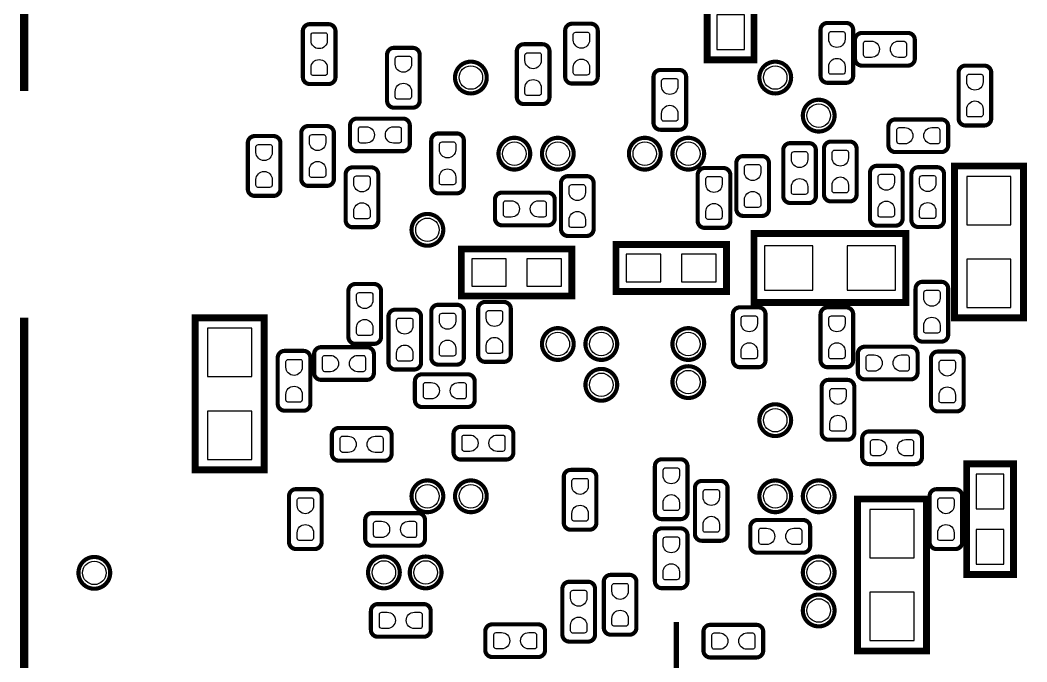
# Model space of a CAD drawing. Extents: x 6 to 176, y -11 to 159.
# Drawn here: x 122.18 to 140.7, y 78.05 to 89.85 of the extents above; entities that cross this region are included whole.
import ezdxf

# ---------------------------------------------------------------- set-up
doc = ezdxf.new("R2010")
doc.units = 0
for name, color, linetype in [('BG_SILKSCREEN_BOTTOM', 122, 'CONTINUOUS'), ('PG_NEW_SLIK-BOT', 231, 'CONTINUOUS'), ('PG_SILKSCREEN_BOTTOM', 122, 'CONTINUOUS'), ('PIN_BOTTOM', 12, 'CONTINUOUS')]:
    doc.layers.add(name, color=color, linetype=linetype)

msp = doc.modelspace()

# ---------------------------------------------------------------- linework, layer by layer
at = {"layer": 'BG_SILKSCREEN_BOTTOM', "const_width": 0.1524}
for points in [[(122.257058, 91.717114), (122.257058, 88.551766)], [(122.257058, 84.381848), (122.257312, 70.482206)]]:
    msp.add_lwpolyline(points, dxfattribs=at)
at = {"layer": 'PG_NEW_SLIK-BOT'}
for points, const_width in [([(135.683498, 89.125552), (135.683498, 91.157552), (134.819898, 91.157552), (134.819898, 89.125552), (135.683498, 89.125552)], 0.127), ([(137.380472, 89.802716), (137.03427, 89.802716)], 0.0762), ([(127.38227, 89.653364), (127.38227, 88.80729)], 0.0762), ([(127.855472, 89.780364), (127.50927, 89.780364)], 0.0762), ([(127.982472, 88.80729), (127.982472, 89.653364)], 0.0762), ([(132.208524, 89.661492), (132.208524, 88.815418)], 0.0762), ([(132.681726, 89.788492), (132.335524, 89.788492)], 0.0762), ([(132.808726, 88.815418), (132.808726, 89.661492)], 0.0762), ([(136.90727, 89.675716), (136.90727, 88.829642)], 0.0762), ([(137.507472, 88.829642), (137.507472, 89.675716)], 0.0762), ([(138.514836, 89.61882), (137.668762, 89.61882)], 0.0762), ([(137.541762, 89.49182), (137.541762, 89.145618)], 0.0762), ([(138.641836, 89.145618), (138.641836, 89.49182)], 0.0762), ([(129.405126, 89.345262), (129.058924, 89.345262)], 0.0762), ([(131.319524, 89.28481), (131.319524, 88.438736)], 0.0762), ([(131.792726, 89.41181), (131.446524, 89.41181)], 0.0762), ([(131.919726, 88.438736), (131.919726, 89.28481)], 0.0762), ([(128.931924, 89.218262), (128.931924, 88.372188)], 0.0762), ([(129.532126, 88.372188), (129.532126, 89.218262)], 0.0762), ([(134.307326, 88.938862), (133.961124, 88.938862)], 0.0762), ([(137.668762, 89.018618), (138.514836, 89.018618)], 0.0762), ([(139.447524, 88.89111), (139.447524, 88.045036)], 0.0762), ([(139.920726, 89.01811), (139.574524, 89.01811)], 0.0762), ([(140.047726, 88.045036), (140.047726, 88.89111)], 0.0762), ([(132.335524, 88.688418), (132.681726, 88.688418)], 0.0762), ([(133.834124, 88.811862), (133.834124, 87.965788)], 0.0762), ([(134.434326, 87.965788), (134.434326, 88.811862)], 0.0762), ([(137.03427, 88.702642), (137.380472, 88.702642)], 0.0762), ([(127.50927, 88.68029), (127.855472, 88.68029)], 0.0762), ([(129.058924, 88.245188), (129.405126, 88.245188)], 0.0762), ([(131.446524, 88.311736), (131.792726, 88.311736)], 0.0762), ([(129.223262, 88.044528), (128.377188, 88.044528)], 0.0762), ([(139.129262, 88.02878), (138.283188, 88.02878)], 0.0762), ([(127.353568, 87.77986), (127.353568, 86.933786)], 0.0762), ([(127.82677, 87.90686), (127.480568, 87.90686)], 0.0762), ([(127.95377, 86.933786), (127.95377, 87.77986)], 0.0762), ([(128.250188, 87.917528), (128.250188, 87.571326)], 0.0762), ([(129.350262, 87.571326), (129.350262, 87.917528)], 0.0762), ([(130.217672, 87.770716), (129.87147, 87.770716)], 0.0762), ([(133.961124, 87.838788), (134.307326, 87.838788)], 0.0762), ([(138.156188, 87.90178), (138.156188, 87.555578)], 0.0762), ([(139.256262, 87.555578), (139.256262, 87.90178)], 0.0762), ([(139.574524, 87.918036), (139.920726, 87.918036)], 0.0762), ([(126.369572, 87.595964), (126.369572, 86.74989)], 0.0762), ([(126.842774, 87.722964), (126.496572, 87.722964)], 0.0762), ([(126.969774, 86.74989), (126.969774, 87.595964)], 0.0762), ([(129.74447, 87.643716), (129.74447, 86.797642)], 0.0762), ([(130.344672, 86.797642), (130.344672, 87.643716)], 0.0762), ([(136.694672, 87.592916), (136.34847, 87.592916)], 0.0762), ([(137.443972, 87.621364), (137.09777, 87.621364)], 0.0762), ([(128.377188, 87.444326), (129.223262, 87.444326)], 0.0762), ([(136.22147, 87.465916), (136.22147, 86.619842)], 0.0762), ([(136.821672, 86.619842), (136.821672, 87.465916)], 0.0762), ([(136.97077, 87.494364), (136.97077, 86.64829)], 0.0762), ([(137.570972, 86.64829), (137.570972, 87.494364)], 0.0762), ([(138.283188, 87.428578), (139.129262, 87.428578)], 0.0762), ([(135.35787, 87.227664), (135.35787, 86.38159)], 0.0762), ([(135.831072, 87.354664), (135.48487, 87.354664)], 0.0762), ([(135.958072, 86.38159), (135.958072, 87.227664)], 0.0762), ([(128.169924, 87.019892), (128.169924, 86.173818)], 0.0762), ([(128.643126, 87.146892), (128.296924, 87.146892)], 0.0762), ([(128.770126, 86.173818), (128.770126, 87.019892)], 0.0762), ([(135.120126, 87.135462), (134.773924, 87.135462)], 0.0762), ([(137.817352, 87.049356), (137.817352, 86.203282)], 0.0762), ([(138.290554, 87.176356), (137.944352, 87.176356)], 0.0762), ([(138.417554, 86.203282), (138.417554, 87.049356)], 0.0762), ([(138.579352, 87.023956), (138.579352, 86.177882)], 0.0762), ([(139.052554, 87.150956), (138.706352, 87.150956)], 0.0762), ([(139.179554, 86.177882), (139.179554, 87.023956)], 0.0762), ([(140.6398, 84.3788), (140.6398, 87.1728), (139.3698, 87.1728), (139.3698, 84.3788), (140.6398, 84.3788)], 0.127), ([(132.13207, 86.859364), (132.13207, 86.01329)], 0.0762), ([(132.605272, 86.986364), (132.25907, 86.986364)], 0.0762), ([(132.732272, 86.01329), (132.732272, 86.859364)], 0.0762), ([(134.646924, 87.008462), (134.646924, 86.162388)], 0.0762), ([(135.247126, 86.162388), (135.247126, 87.008462)], 0.0762), ([(127.480568, 86.806786), (127.82677, 86.806786)], 0.0762), ([(129.87147, 86.670642), (130.217672, 86.670642)], 0.0762), ([(131.890262, 86.68258), (131.044188, 86.68258)], 0.0762), ([(126.496572, 86.62289), (126.842774, 86.62289)], 0.0762), ([(130.917188, 86.55558), (130.917188, 86.209378)], 0.0762), ([(132.017262, 86.209378), (132.017262, 86.55558)], 0.0762), ([(136.34847, 86.492842), (136.694672, 86.492842)], 0.0762), ([(137.09777, 86.52129), (137.443972, 86.52129)], 0.0762), ([(135.48487, 86.25459), (135.831072, 86.25459)], 0.0762), ([(128.296924, 86.046818), (128.643126, 86.046818)], 0.0762), ([(131.044188, 86.082378), (131.890262, 86.082378)], 0.0762), ([(134.773924, 86.035388), (135.120126, 86.035388)], 0.0762), ([(138.477498, 85.93328), (135.683498, 85.93328), (135.683498, 84.66328), (138.477498, 84.66328), (138.477498, 85.93328)], 0.127), ([(137.944352, 86.076282), (138.290554, 86.076282)], 0.0762), ([(138.706352, 86.050882), (139.052554, 86.050882)], 0.0762), ([(132.25907, 85.88629), (132.605272, 85.88629)], 0.0762), ([(135.175498, 85.73008), (133.143498, 85.73008), (133.143498, 84.86648), (135.175498, 84.86648), (135.175498, 85.73008)], 0.127), ([(130.298698, 84.782152), (132.330698, 84.782152), (132.330698, 85.645752), (130.298698, 85.645752), (130.298698, 84.782152)], 0.127), ([(128.693926, 85.001862), (128.347724, 85.001862)], 0.0762), ([(139.128754, 85.042756), (138.782552, 85.042756)], 0.0762), ([(128.220724, 84.874862), (128.220724, 84.028788)], 0.0762), ([(128.820926, 84.028788), (128.820926, 84.874862)], 0.0762), ([(138.655552, 84.915756), (138.655552, 84.069682)], 0.0762), ([(139.255754, 84.069682), (139.255754, 84.915756)], 0.0762), ([(130.217926, 84.620862), (129.871724, 84.620862)], 0.0762), ([(131.081526, 84.671662), (130.735324, 84.671662)], 0.0762), ([(129.430526, 84.530692), (129.084324, 84.530692)], 0.0762), ([(129.744724, 84.493862), (129.744724, 83.647788)], 0.0762), ([(130.344926, 83.647788), (130.344926, 84.493862)], 0.0762), ([(130.608324, 84.544662), (130.608324, 83.698588)], 0.0762), ([(131.208526, 83.698588), (131.208526, 84.544662)], 0.0762), ([(135.294624, 84.44611), (135.294624, 83.600036)], 0.0762), ([(135.767826, 84.57311), (135.421624, 84.57311)], 0.0762), ([(135.894826, 83.600036), (135.894826, 84.44611)], 0.0762), ([(136.907524, 84.44611), (136.907524, 83.600036)], 0.0762), ([(137.380726, 84.57311), (137.034524, 84.57311)], 0.0762), ([(137.507726, 83.600036), (137.507726, 84.44611)], 0.0762), ([(125.3998, 84.3788), (125.3998, 81.5848), (126.6698, 81.5848), (126.6698, 84.3788), (125.3998, 84.3788)], 0.127), ([(128.957324, 84.403692), (128.957324, 83.557618)], 0.0762), ([(129.557526, 83.557618), (129.557526, 84.403692)], 0.0762), ([(128.347724, 83.901788), (128.693926, 83.901788)], 0.0762), ([(138.782552, 83.942682), (139.128754, 83.942682)], 0.0762), ([(127.3937, 83.77301), (127.047498, 83.77301)], 0.0762), ([(127.589788, 83.713828), (127.589788, 83.367626)], 0.0762), ([(128.562862, 83.840828), (127.716788, 83.840828)], 0.0762), ([(128.689862, 83.367626), (128.689862, 83.713828)], 0.0762), ([(137.592562, 83.721956), (137.592562, 83.375754)], 0.0762), ([(138.565636, 83.848956), (137.719562, 83.848956)], 0.0762), ([(138.692636, 83.375754), (138.692636, 83.721956)], 0.0762), ([(139.412472, 83.760564), (139.06627, 83.760564)], 0.0762), ([(126.920498, 83.64601), (126.920498, 82.799936)], 0.0762), ([(127.5207, 82.799936), (127.5207, 83.64601)], 0.0762), ([(129.871724, 83.520788), (130.217926, 83.520788)], 0.0762), ([(130.735324, 83.571588), (131.081526, 83.571588)], 0.0762), ([(138.93927, 83.633564), (138.93927, 82.78749)], 0.0762), ([(139.539472, 82.78749), (139.539472, 83.633564)], 0.0762), ([(129.084324, 83.430618), (129.430526, 83.430618)], 0.0762), ([(130.417062, 83.34121), (129.570988, 83.34121)], 0.0762), ([(135.421624, 83.473036), (135.767826, 83.473036)], 0.0762), ([(137.034524, 83.473036), (137.380726, 83.473036)], 0.0762), ([(127.716788, 83.240626), (128.562862, 83.240626)], 0.0762), ([(129.443988, 83.21421), (129.443988, 82.868008)], 0.0762), ([(130.544062, 82.868008), (130.544062, 83.21421)], 0.0762), ([(137.4013, 83.23961), (137.055098, 83.23961)], 0.0762), ([(137.719562, 83.248754), (138.565636, 83.248754)], 0.0762), ([(136.928098, 83.11261), (136.928098, 82.266536)], 0.0762), ([(137.5283, 82.266536), (137.5283, 83.11261)], 0.0762), ([(127.047498, 82.672936), (127.3937, 82.672936)], 0.0762), ([(129.570988, 82.741008), (130.417062, 82.741008)], 0.0762), ([(139.06627, 82.66049), (139.412472, 82.66049)], 0.0762), ([(127.915416, 82.227674), (127.915416, 81.881472)], 0.0762), ([(128.88849, 82.354674), (128.042416, 82.354674)], 0.0762), ([(129.01549, 81.881472), (129.01549, 82.227674)], 0.0762), ([(130.154934, 82.248756), (130.154934, 81.902554)], 0.0762), ([(131.128008, 82.375756), (130.281934, 82.375756)], 0.0762), ([(131.255008, 81.902554), (131.255008, 82.248756)], 0.0762), ([(138.646408, 82.291174), (137.800334, 82.291174)], 0.0762), ([(137.055098, 82.139536), (137.4013, 82.139536)], 0.0762), ([(137.673334, 82.164174), (137.673334, 81.817972)], 0.0762), ([(138.773408, 81.817972), (138.773408, 82.164174)], 0.0762), ([(128.042416, 81.754472), (128.88849, 81.754472)], 0.0762), ([(130.281934, 81.775554), (131.128008, 81.775554)], 0.0762), ([(133.859524, 81.65211), (133.859524, 80.806036)], 0.0762), ([(134.332726, 81.77911), (133.986524, 81.77911)], 0.0762), ([(134.459726, 80.806036), (134.459726, 81.65211)], 0.0762), ([(137.800334, 81.690972), (138.646408, 81.690972)], 0.0762), ([(140.458698, 79.662782), (140.458698, 81.694782), (139.595098, 81.694782), (139.595098, 79.662782), (140.458698, 79.662782)], 0.127), ([(132.656326, 81.584292), (132.310124, 81.584292)], 0.0762), ([(132.183124, 81.457292), (132.183124, 80.611218)], 0.0762), ([(132.783326, 80.611218), (132.783326, 81.457292)], 0.0762), ([(135.069326, 81.381092), (134.723124, 81.381092)], 0.0762), ([(127.12827, 81.102454), (127.12827, 80.25638)], 0.0762), ([(127.601472, 81.229454), (127.25527, 81.229454)], 0.0762), ([(127.728472, 80.25638), (127.728472, 81.102454)], 0.0762), ([(134.596124, 81.254092), (134.596124, 80.408018)], 0.0762), ([(135.196326, 80.408018), (135.196326, 81.254092)], 0.0762), ([(138.91387, 81.101946), (138.91387, 80.255872)], 0.0762), ([(139.387072, 81.228946), (139.04087, 81.228946)], 0.0762), ([(139.514072, 80.255872), (139.514072, 81.101946)], 0.0762), ([(138.858498, 78.254352), (138.858498, 81.048352), (137.588498, 81.048352), (137.588498, 78.254352), (138.858498, 78.254352)], 0.127), ([(129.502408, 80.789526), (128.656334, 80.789526)], 0.0762), ([(128.529334, 80.662526), (128.529334, 80.316324)], 0.0762), ([(129.629408, 80.316324), (129.629408, 80.662526)], 0.0762), ([(133.986524, 80.679036), (134.332726, 80.679036)], 0.0762), ([(135.615934, 80.535526), (135.615934, 80.189324)], 0.0762), ([(136.589008, 80.662526), (135.742934, 80.662526)], 0.0762), ([(136.716008, 80.189324), (136.716008, 80.535526)], 0.0762), ([(132.310124, 80.484218), (132.656326, 80.484218)], 0.0762), ([(133.859524, 80.38211), (133.859524, 79.536036)], 0.0762), ([(134.332726, 80.50911), (133.986524, 80.50911)], 0.0762), ([(134.459726, 79.536036), (134.459726, 80.38211)], 0.0762), ([(128.656334, 80.189324), (129.502408, 80.189324)], 0.0762), ([(134.723124, 80.281018), (135.069326, 80.281018)], 0.0762), ([(127.25527, 80.12938), (127.601472, 80.12938)], 0.0762), ([(135.742934, 80.062324), (136.589008, 80.062324)], 0.0762), ([(139.04087, 80.128872), (139.387072, 80.128872)], 0.0762), ([(133.392672, 79.654146), (133.04647, 79.654146)], 0.0762), ([(132.630672, 79.527146), (132.28447, 79.527146)], 0.0762), ([(132.91947, 79.527146), (132.91947, 78.681072)], 0.0762), ([(133.519672, 78.681072), (133.519672, 79.527146)], 0.0762), ([(132.15747, 79.400146), (132.15747, 78.554072)], 0.0762), ([(132.757672, 78.554072), (132.757672, 79.400146)], 0.0762), ([(133.986524, 79.409036), (134.332726, 79.409036)], 0.0762), ([(129.607564, 79.116428), (128.76149, 79.116428)], 0.0762), ([(128.63449, 78.989428), (128.63449, 78.643226)], 0.0762), ([(129.734564, 78.643226), (129.734564, 78.989428)], 0.0762), ([(131.712208, 78.743556), (130.866134, 78.743556)], 0.0762), ([(135.725662, 78.735428), (134.879588, 78.735428)], 0.0762), ([(128.76149, 78.516226), (129.607564, 78.516226)], 0.0762), ([(130.739134, 78.616556), (130.739134, 78.270354)], 0.0762), ([(131.839208, 78.270354), (131.839208, 78.616556)], 0.0762), ([(133.04647, 78.554072), (133.392672, 78.554072)], 0.0762), ([(134.752588, 78.608428), (134.752588, 78.262226)], 0.0762), ([(135.852662, 78.262226), (135.852662, 78.608428)], 0.0762), ([(132.28447, 78.427072), (132.630672, 78.427072)], 0.0762), ([(130.866134, 78.143354), (131.712208, 78.143354)], 0.0762), ([(134.879588, 78.135226), (135.725662, 78.135226)], 0.0762)]:
    msp.add_lwpolyline(points, dxfattribs=dict(at, const_width=const_width))
at = {"layer": 'PG_NEW_SLIK-BOT', "const_width": 0.0762}
for points in [[(137.03427, 89.802716, 0.414214), (136.90727, 89.675716)], [(137.507472, 89.675716, 0.414214), (137.380472, 89.802716)], [(127.50927, 89.780364, 0.414214), (127.38227, 89.653364)], [(127.982472, 89.653364, 0.414214), (127.855472, 89.780364)], [(132.335524, 89.788492, 0.414214), (132.208524, 89.661492)], [(132.808726, 89.661492, 0.414214), (132.681726, 89.788492)], [(137.668762, 89.61882, 0.414214), (137.541762, 89.49182)], [(138.641836, 89.49182, 0.414214), (138.514836, 89.61882)], [(129.058924, 89.345262, 0.414214), (128.931924, 89.218262)], [(129.532126, 89.218262, 0.414214), (129.405126, 89.345262)], [(131.446524, 89.41181, 0.414214), (131.319524, 89.28481)], [(131.919726, 89.28481, 0.414214), (131.792726, 89.41181)], [(130.766058, 88.798908, 1), (130.181858, 88.798908, 1), (130.766058, 88.798908)], [(136.365996, 88.798908, 1), (135.781796, 88.798908, 1), (136.365996, 88.798908)], [(137.541762, 89.145618, 0.414214), (137.668762, 89.018618)], [(138.514836, 89.018618, 0.414214), (138.641836, 89.145618)], [(133.961124, 88.938862, 0.414214), (133.834124, 88.811862)], [(134.434326, 88.811862, 0.414214), (134.307326, 88.938862)], [(139.574524, 89.01811, 0.414214), (139.447524, 88.89111)], [(140.047726, 88.89111, 0.414214), (139.920726, 89.01811)], [(127.38227, 88.80729, 0.414214), (127.50927, 88.68029)], [(127.855472, 88.68029, 0.414214), (127.982472, 88.80729)], [(132.208524, 88.815418, 0.414214), (132.335524, 88.688418)], [(132.681726, 88.688418, 0.414214), (132.808726, 88.815418)], [(136.90727, 88.829642, 0.414214), (137.03427, 88.702642)], [(137.380472, 88.702642, 0.414214), (137.507472, 88.829642)], [(128.931924, 88.372188, 0.414214), (129.058924, 88.245188)], [(129.405126, 88.245188, 0.414214), (129.532126, 88.372188)], [(131.319524, 88.438736, 0.414214), (131.446524, 88.311736)], [(131.792726, 88.311736, 0.414214), (131.919726, 88.438736)], [(137.165842, 88.098884, 1), (136.581642, 88.098884, 1), (137.165842, 88.098884)], [(128.377188, 88.044528, 0.414214), (128.250188, 87.917528)], [(129.350262, 87.917528, 0.414214), (129.223262, 88.044528)], [(133.834124, 87.965788, 0.414214), (133.961124, 87.838788)], [(134.307326, 87.838788, 0.414214), (134.434326, 87.965788)], [(138.283188, 88.02878, 0.414214), (138.156188, 87.90178)], [(139.256262, 87.90178, 0.414214), (139.129262, 88.02878)], [(139.447524, 88.045036, 0.414214), (139.574524, 87.918036)], [(139.920726, 87.918036, 0.414214), (140.047726, 88.045036)], [(127.480568, 87.90686, 0.414214), (127.353568, 87.77986)], [(127.95377, 87.77986, 0.414214), (127.82677, 87.90686)], [(129.87147, 87.770716, 0.414214), (129.74447, 87.643716)], [(130.344672, 87.643716, 0.414214), (130.217672, 87.770716)], [(126.496572, 87.722964, 0.414214), (126.369572, 87.595964)], [(126.969774, 87.595964, 0.414214), (126.842774, 87.722964)], [(131.566158, 87.399114, 1), (130.981958, 87.399114, 1), (131.566158, 87.399114)], [(132.366004, 87.399114, 1), (131.781804, 87.399114, 1), (132.366004, 87.399114)], [(133.96595, 87.39886, 1), (133.38175, 87.39886, 1), (133.96595, 87.39886)], [(134.76605, 87.39886, 1), (134.18185, 87.39886, 1), (134.76605, 87.39886)], [(136.34847, 87.592916, 0.414214), (136.22147, 87.465916)], [(136.821672, 87.465916, 0.414214), (136.694672, 87.592916)], [(137.09777, 87.621364, 0.414214), (136.97077, 87.494364)], [(137.570972, 87.494364, 0.414214), (137.443972, 87.621364)], [(128.250188, 87.571326, 0.414214), (128.377188, 87.444326)], [(129.223262, 87.444326, 0.414214), (129.350262, 87.571326)], [(138.156188, 87.555578, 0.414214), (138.283188, 87.428578)], [(139.129262, 87.428578, 0.414214), (139.256262, 87.555578)], [(135.48487, 87.354664, 0.414214), (135.35787, 87.227664)], [(135.958072, 87.227664, 0.414214), (135.831072, 87.354664)], [(128.296924, 87.146892, 0.414214), (128.169924, 87.019892)], [(128.770126, 87.019892, 0.414214), (128.643126, 87.146892)], [(134.773924, 87.135462, 0.414214), (134.646924, 87.008462)], [(135.247126, 87.008462, 0.414214), (135.120126, 87.135462)], [(137.944352, 87.176356, 0.414214), (137.817352, 87.049356)], [(138.417554, 87.049356, 0.414214), (138.290554, 87.176356)], [(138.706352, 87.150956, 0.414214), (138.579352, 87.023956)], [(139.179554, 87.023956, 0.414214), (139.052554, 87.150956)], [(127.353568, 86.933786, 0.414214), (127.480568, 86.806786)], [(127.82677, 86.806786, 0.414214), (127.95377, 86.933786)], [(132.25907, 86.986364, 0.414214), (132.13207, 86.859364)], [(132.732272, 86.859364, 0.414214), (132.605272, 86.986364)], [(126.369572, 86.74989, 0.414214), (126.496572, 86.62289)], [(126.842774, 86.62289, 0.414214), (126.969774, 86.74989)], [(129.74447, 86.797642, 0.414214), (129.87147, 86.670642)], [(130.217672, 86.670642, 0.414214), (130.344672, 86.797642)], [(131.044188, 86.68258, 0.414214), (130.917188, 86.55558)], [(132.017262, 86.55558, 0.414214), (131.890262, 86.68258)], [(136.97077, 86.64829, 0.414214), (137.09777, 86.52129)], [(137.443972, 86.52129, 0.414214), (137.570972, 86.64829)], [(136.22147, 86.619842, 0.414214), (136.34847, 86.492842)], [(136.694672, 86.492842, 0.414214), (136.821672, 86.619842)], [(129.966212, 85.998812, 1), (129.382012, 85.998812, 1), (129.966212, 85.998812)], [(135.35787, 86.38159, 0.414214), (135.48487, 86.25459)], [(135.831072, 86.25459, 0.414214), (135.958072, 86.38159)], [(128.169924, 86.173818, 0.414214), (128.296924, 86.046818)], [(128.643126, 86.046818, 0.414214), (128.770126, 86.173818)], [(130.917188, 86.209378, 0.414214), (131.044188, 86.082378)], [(131.890262, 86.082378, 0.414214), (132.017262, 86.209378)], [(134.646924, 86.162388, 0.414214), (134.773924, 86.035388)], [(135.120126, 86.035388, 0.414214), (135.247126, 86.162388)], [(137.817352, 86.203282, 0.414214), (137.944352, 86.076282)], [(138.290554, 86.076282, 0.414214), (138.417554, 86.203282)], [(138.579352, 86.177882, 0.414214), (138.706352, 86.050882)], [(139.052554, 86.050882, 0.414214), (139.179554, 86.177882)], [(132.13207, 86.01329, 0.414214), (132.25907, 85.88629)], [(132.605272, 85.88629, 0.414214), (132.732272, 86.01329)], [(128.347724, 85.001862, 0.414214), (128.220724, 84.874862)], [(128.820926, 84.874862, 0.414214), (128.693926, 85.001862)], [(138.782552, 85.042756, 0.414214), (138.655552, 84.915756)], [(139.255754, 84.915756, 0.414214), (139.128754, 85.042756)], [(129.871724, 84.620862, 0.414214), (129.744724, 84.493862)], [(130.344926, 84.493862, 0.414214), (130.217926, 84.620862)], [(130.735324, 84.671662, 0.414214), (130.608324, 84.544662)], [(131.208526, 84.544662, 0.414214), (131.081526, 84.671662)], [(129.084324, 84.530692, 0.414214), (128.957324, 84.403692)], [(129.557526, 84.403692, 0.414214), (129.430526, 84.530692)], [(135.421624, 84.57311, 0.414214), (135.294624, 84.44611)], [(135.894826, 84.44611, 0.414214), (135.767826, 84.57311)], [(137.034524, 84.57311, 0.414214), (136.907524, 84.44611)], [(137.507726, 84.44611, 0.414214), (137.380726, 84.57311)], [(132.366004, 83.89874, 1), (131.781804, 83.89874, 1), (132.366004, 83.89874)], [(133.165596, 83.89874, 1), (132.581396, 83.89874, 1), (133.165596, 83.89874)], [(134.76605, 83.89874, 1), (134.18185, 83.89874, 1), (134.76605, 83.89874)], [(138.655552, 84.069682, 0.414214), (138.782552, 83.942682)], [(139.128754, 83.942682, 0.414214), (139.255754, 84.069682)], [(128.220724, 84.028788, 0.414214), (128.347724, 83.901788)], [(128.693926, 83.901788, 0.414214), (128.820926, 84.028788)], [(127.047498, 83.77301, 0.414214), (126.920498, 83.64601)], [(127.5207, 83.64601, 0.414214), (127.3937, 83.77301)], [(127.716788, 83.840828, 0.414214), (127.589788, 83.713828)], [(128.689862, 83.713828, 0.414214), (128.562862, 83.840828)], [(130.608324, 83.698588, 0.414214), (130.735324, 83.571588)], [(131.081526, 83.571588, 0.414214), (131.208526, 83.698588)], [(137.719562, 83.848956, 0.414214), (137.592562, 83.721956)], [(138.692636, 83.721956, 0.414214), (138.565636, 83.848956)], [(139.06627, 83.760564, 0.414214), (138.93927, 83.633564)], [(139.539472, 83.633564, 0.414214), (139.412472, 83.760564)], [(128.957324, 83.557618, 0.414214), (129.084324, 83.430618)], [(129.430526, 83.430618, 0.414214), (129.557526, 83.557618)], [(129.744724, 83.647788, 0.414214), (129.871724, 83.520788)], [(130.217926, 83.520788, 0.414214), (130.344926, 83.647788)], [(135.294624, 83.600036, 0.414214), (135.421624, 83.473036)], [(135.767826, 83.473036, 0.414214), (135.894826, 83.600036)], [(136.907524, 83.600036, 0.414214), (137.034524, 83.473036)], [(137.380726, 83.473036, 0.414214), (137.507726, 83.600036)], [(127.589788, 83.367626, 0.414214), (127.716788, 83.240626)], [(128.562862, 83.240626, 0.414214), (128.689862, 83.367626)], [(129.570988, 83.34121, 0.414214), (129.443988, 83.21421)], [(130.544062, 83.21421, 0.414214), (130.417062, 83.34121)], [(133.16585, 83.148678, 1), (132.58165, 83.148678, 1), (133.16585, 83.148678)], [(134.76605, 83.198716, 1), (134.18185, 83.198716, 1), (134.76605, 83.198716)], [(137.592562, 83.375754, 0.414214), (137.719562, 83.248754)], [(138.565636, 83.248754, 0.414214), (138.692636, 83.375754)], [(137.055098, 83.23961, 0.414214), (136.928098, 83.11261)], [(137.5283, 83.11261, 0.414214), (137.4013, 83.23961)], [(126.920498, 82.799936, 0.414214), (127.047498, 82.672936)], [(127.3937, 82.672936, 0.414214), (127.5207, 82.799936)], [(129.443988, 82.868008, 0.414214), (129.570988, 82.741008)], [(130.417062, 82.741008, 0.414214), (130.544062, 82.868008)], [(136.365996, 82.498692, 1), (135.781796, 82.498692, 1), (136.365996, 82.498692)], [(138.93927, 82.78749, 0.414214), (139.06627, 82.66049)], [(139.412472, 82.66049, 0.414214), (139.539472, 82.78749)], [(128.042416, 82.354674, 0.414214), (127.915416, 82.227674)], [(129.01549, 82.227674, 0.414214), (128.88849, 82.354674)], [(130.281934, 82.375756, 0.414214), (130.154934, 82.248756)], [(131.255008, 82.248756, 0.414214), (131.128008, 82.375756)], [(136.928098, 82.266536, 0.414214), (137.055098, 82.139536)], [(137.4013, 82.139536, 0.414214), (137.5283, 82.266536)], [(137.800334, 82.291174, 0.414214), (137.673334, 82.164174)], [(138.773408, 82.164174, 0.414214), (138.646408, 82.291174)], [(127.915416, 81.881472, 0.414214), (128.042416, 81.754472)], [(128.88849, 81.754472, 0.414214), (129.01549, 81.881472)], [(130.154934, 81.902554, 0.414214), (130.281934, 81.775554)], [(131.128008, 81.775554, 0.414214), (131.255008, 81.902554)], [(133.986524, 81.77911, 0.414214), (133.859524, 81.65211)], [(134.459726, 81.65211, 0.414214), (134.332726, 81.77911)], [(137.673334, 81.817972, 0.414214), (137.800334, 81.690972)], [(138.646408, 81.690972, 0.414214), (138.773408, 81.817972)], [(132.310124, 81.584292, 0.414214), (132.183124, 81.457292)], [(132.783326, 81.457292, 0.414214), (132.656326, 81.584292)], [(129.966212, 81.098898, 1), (129.382012, 81.098898, 1), (129.966212, 81.098898)], [(130.766058, 81.098898, 1), (130.181858, 81.098898, 1), (130.766058, 81.098898)], [(134.723124, 81.381092, 0.414214), (134.596124, 81.254092)], [(135.196326, 81.254092, 0.414214), (135.069326, 81.381092)], [(136.365996, 81.098898, 1), (135.781796, 81.098898, 1), (136.365996, 81.098898)], [(137.165842, 81.098898, 1), (136.581642, 81.098898, 1), (137.165842, 81.098898)], [(127.25527, 81.229454, 0.414214), (127.12827, 81.102454)], [(127.728472, 81.102454, 0.414214), (127.601472, 81.229454)], [(139.04087, 81.228946, 0.414214), (138.91387, 81.101946)], [(139.514072, 81.101946, 0.414214), (139.387072, 81.228946)], [(128.656334, 80.789526, 0.414214), (128.529334, 80.662526)], [(129.629408, 80.662526, 0.414214), (129.502408, 80.789526)], [(133.859524, 80.806036, 0.414214), (133.986524, 80.679036)], [(134.332726, 80.679036, 0.414214), (134.459726, 80.806036)], [(132.183124, 80.611218, 0.414214), (132.310124, 80.484218)], [(132.656326, 80.484218, 0.414214), (132.783326, 80.611218)], [(135.742934, 80.662526, 0.414214), (135.615934, 80.535526)], [(136.716008, 80.535526, 0.414214), (136.589008, 80.662526)], [(133.986524, 80.50911, 0.414214), (133.859524, 80.38211)], [(134.459726, 80.38211, 0.414214), (134.332726, 80.50911)], [(134.596124, 80.408018, 0.414214), (134.723124, 80.281018)], [(135.069326, 80.281018, 0.414214), (135.196326, 80.408018)], [(127.12827, 80.25638, 0.414214), (127.25527, 80.12938)], [(127.601472, 80.12938, 0.414214), (127.728472, 80.25638)], [(128.529334, 80.316324, 0.414214), (128.656334, 80.189324)], [(129.502408, 80.189324, 0.414214), (129.629408, 80.316324)], [(135.615934, 80.189324, 0.414214), (135.742934, 80.062324)], [(136.589008, 80.062324, 0.414214), (136.716008, 80.189324)], [(138.91387, 80.255872, 0.414214), (139.04087, 80.128872)], [(139.387072, 80.128872, 0.414214), (139.514072, 80.255872)], [(123.837954, 79.69123, 1), (123.253754, 79.69123, 1), (123.837954, 79.69123)], [(129.166112, 79.69885, 1), (128.581912, 79.69885, 1), (129.166112, 79.69885)], [(129.9337, 79.69885, 1), (129.3495, 79.69885, 1), (129.9337, 79.69885)], [(137.165842, 79.69885, 1), (136.581642, 79.69885, 1), (137.165842, 79.69885)], [(133.04647, 79.654146, 0.414214), (132.91947, 79.527146)], [(133.519672, 79.527146, 0.414214), (133.392672, 79.654146)], [(132.28447, 79.527146, 0.414214), (132.15747, 79.400146)], [(132.757672, 79.400146, 0.414214), (132.630672, 79.527146)], [(133.859524, 79.536036, 0.414214), (133.986524, 79.409036)], [(134.332726, 79.409036, 0.414214), (134.459726, 79.536036)], [(137.165842, 78.998826, 1), (136.581642, 78.998826, 1), (137.165842, 78.998826)], [(128.76149, 79.116428, 0.414214), (128.63449, 78.989428)], [(129.734564, 78.989428, 0.414214), (129.607564, 79.116428)], [(130.866134, 78.743556, 0.414214), (130.739134, 78.616556)], [(131.839208, 78.616556, 0.414214), (131.712208, 78.743556)], [(134.879588, 78.735428, 0.414214), (134.752588, 78.608428)], [(135.852662, 78.608428, 0.414214), (135.725662, 78.735428)], [(128.63449, 78.643226, 0.414214), (128.76149, 78.516226)], [(129.607564, 78.516226, 0.414214), (129.734564, 78.643226)], [(132.15747, 78.554072, 0.414214), (132.28447, 78.427072)], [(132.630672, 78.427072, 0.414214), (132.757672, 78.554072)], [(132.91947, 78.681072, 0.414214), (133.04647, 78.554072)], [(133.392672, 78.554072, 0.414214), (133.519672, 78.681072)], [(130.739134, 78.270354, 0.414214), (130.866134, 78.143354)], [(131.712208, 78.143354, 0.414214), (131.839208, 78.270354)], [(134.752588, 78.262226, 0.414214), (134.879588, 78.135226)], [(135.725662, 78.135226, 0.414214), (135.852662, 78.262226)]]:
    msp.add_lwpolyline(points, format="xyb", dxfattribs=at)
at = {"layer": 'PG_SILKSCREEN_BOTTOM', "const_width": 0.100076}
msp.add_lwpolyline([(134.255256, 61.533786), (134.255256, 78.790038)], dxfattribs=at)
at = {"layer": 'PIN_BOTTOM'}
for points in [[(134.997698, 89.951052), (134.997698, 89.316052), (135.505698, 89.316052), (135.505698, 89.951052)], [(139.5984, 86.0933), (140.4112, 86.0933), (140.4112, 86.9823), (139.5984, 86.9823)], [(136.762998, 84.89188), (136.762998, 85.70468), (135.873998, 85.70468), (135.873998, 84.89188)], [(138.286998, 84.89188), (138.286998, 85.70468), (137.397998, 85.70468), (137.397998, 84.89188)], [(131.124198, 85.467952), (130.489198, 85.467952), (130.489198, 84.959952), (131.124198, 84.959952)], [(132.140198, 85.467952), (131.505198, 85.467952), (131.505198, 84.959952), (132.140198, 84.959952)], [(133.333998, 85.04428), (133.968998, 85.04428), (133.968998, 85.55228), (133.333998, 85.55228)], [(134.349998, 85.04428), (134.984998, 85.04428), (134.984998, 85.55228), (134.349998, 85.55228)], [(139.5984, 84.5693), (140.4112, 84.5693), (140.4112, 85.4583), (139.5984, 85.4583)], [(126.4412, 84.1883), (125.6284, 84.1883), (125.6284, 83.2993), (126.4412, 83.2993)], [(126.4412, 82.6643), (125.6284, 82.6643), (125.6284, 81.7753), (126.4412, 81.7753)], [(139.772898, 81.504282), (139.772898, 80.869282), (140.280898, 80.869282), (140.280898, 81.504282)], [(137.817098, 79.968852), (138.629898, 79.968852), (138.629898, 80.857852), (137.817098, 80.857852)], [(139.772898, 80.488282), (139.772898, 79.853282), (140.280898, 79.853282), (140.280898, 80.488282)], [(137.817098, 78.444852), (138.629898, 78.444852), (138.629898, 79.333852), (137.817098, 79.333852)]]:
    msp.add_lwpolyline(points, close=True, dxfattribs=at)
for points in [[(127.532384, 89.48039), (127.532384, 89.58199, -0.375524), (127.580898, 89.624408), (127.796798, 89.624408, -0.365699), (127.832612, 89.58199), (127.832612, 89.48039, -0.999521)], [(132.358384, 89.488772), (132.358384, 89.590372, -0.375524), (132.406898, 89.63279), (132.622798, 89.63279, -0.365699), (132.658612, 89.590372), (132.658612, 89.488772, -0.999521)], [(137.057384, 89.502742), (137.057384, 89.604342, -0.375524), (137.105898, 89.64676), (137.321798, 89.64676, -0.365699), (137.357612, 89.604342), (137.357612, 89.502742, -0.999521)], [(137.841736, 89.168732), (137.740136, 89.168732, -0.375524), (137.697718, 89.217246), (137.697718, 89.433146, -0.365699), (137.740136, 89.46896), (137.841736, 89.46896, -0.999521)], [(138.342116, 89.46896), (138.443716, 89.46896, -0.375524), (138.486134, 89.420446), (138.486134, 89.204546, -0.365699), (138.443716, 89.168732), (138.342116, 89.168732, -0.999521)], [(127.832612, 88.98001), (127.832612, 88.87841, -0.375524), (127.784098, 88.835992), (127.568198, 88.835992, -0.365699), (127.532384, 88.87841), (127.532384, 88.98001, -0.999521)], [(129.081784, 89.045542), (129.081784, 89.147142, -0.375524), (129.130298, 89.18956), (129.346198, 89.18956, -0.365699), (129.382012, 89.147142), (129.382012, 89.045542, -0.999521)], [(131.469384, 89.11209), (131.469384, 89.21369, -0.375524), (131.517898, 89.256108), (131.733798, 89.256108, -0.365699), (131.769612, 89.21369), (131.769612, 89.11209, -0.999521)], [(132.658612, 88.988392), (132.658612, 88.886792, -0.375524), (132.610098, 88.844374), (132.394198, 88.844374, -0.365699), (132.358384, 88.886792), (132.358384, 88.988392, -0.999521)], [(137.357612, 89.002362), (137.357612, 88.900762, -0.375524), (137.309098, 88.858344), (137.093198, 88.858344, -0.365699), (137.057384, 88.900762), (137.057384, 89.002362, -0.999521)], [(131.769612, 88.61171), (131.769612, 88.51011, -0.375524), (131.721098, 88.467692), (131.505198, 88.467692, -0.365699), (131.469384, 88.51011), (131.469384, 88.61171, -0.999521)], [(133.983984, 88.639142), (133.983984, 88.740742, -0.375524), (134.032498, 88.78316), (134.248398, 88.78316, -0.365699), (134.284212, 88.740742), (134.284212, 88.639142, -0.999521)], [(139.597384, 88.71839), (139.597384, 88.81999, -0.375524), (139.645898, 88.862408), (139.861798, 88.862408, -0.365699), (139.897612, 88.81999), (139.897612, 88.71839, -0.999521)], [(129.382012, 88.545162), (129.382012, 88.443562, -0.375524), (129.333498, 88.401144), (129.117598, 88.401144, -0.365699), (129.081784, 88.443562), (129.081784, 88.545162, -0.999521)], [(139.897612, 88.21801), (139.897612, 88.11641, -0.375524), (139.849098, 88.073992), (139.633198, 88.073992, -0.365699), (139.597384, 88.11641), (139.597384, 88.21801, -0.999521)], [(134.284212, 88.138762), (134.284212, 88.037162, -0.375524), (134.235698, 87.994744), (134.019798, 87.994744, -0.365699), (133.983984, 88.037162), (133.983984, 88.138762, -0.999521)], [(128.549908, 87.594186), (128.448308, 87.594186, -0.375524), (128.40589, 87.6427), (128.40589, 87.8586, -0.365699), (128.448308, 87.894414), (128.549908, 87.894414, -0.999521)], [(129.050288, 87.894414), (129.151888, 87.894414, -0.375524), (129.194306, 87.8459), (129.194306, 87.63, -0.365699), (129.151888, 87.594186), (129.050288, 87.594186, -0.999521)], [(138.455908, 87.578438), (138.354308, 87.578438, -0.375524), (138.31189, 87.626952), (138.31189, 87.842852, -0.365699), (138.354308, 87.878666), (138.455908, 87.878666, -0.999521)], [(138.956288, 87.878666), (139.057888, 87.878666, -0.375524), (139.100306, 87.830152), (139.100306, 87.614252, -0.365699), (139.057888, 87.578438), (138.956288, 87.578438, -0.999521)], [(127.503428, 87.60714), (127.503428, 87.70874, -0.375524), (127.551942, 87.751158), (127.767842, 87.751158, -0.365699), (127.803656, 87.70874), (127.803656, 87.60714, -0.999521)], [(129.894584, 87.470742), (129.894584, 87.572342, -0.375524), (129.943098, 87.61476), (130.158998, 87.61476, -0.365699), (130.194812, 87.572342), (130.194812, 87.470742, -0.999521)], [(126.519686, 87.42299), (126.519686, 87.52459, -0.375524), (126.5682, 87.567008), (126.7841, 87.567008, -0.365699), (126.819914, 87.52459), (126.819914, 87.42299, -0.999521)], [(136.371584, 87.292942), (136.371584, 87.394542, -0.375524), (136.420098, 87.43696), (136.635998, 87.43696, -0.365699), (136.671812, 87.394542), (136.671812, 87.292942, -0.999521)], [(137.120884, 87.32139), (137.120884, 87.42299, -0.375524), (137.169398, 87.465408), (137.385298, 87.465408, -0.365699), (137.421112, 87.42299), (137.421112, 87.32139, -0.999521)], [(127.803656, 87.10676), (127.803656, 87.00516, -0.375524), (127.755142, 86.962742), (127.539242, 86.962742, -0.365699), (127.503428, 87.00516), (127.503428, 87.10676, -0.999521)], [(126.819914, 86.92261), (126.819914, 86.82101, -0.375524), (126.7714, 86.778592), (126.5555, 86.778592, -0.365699), (126.519686, 86.82101), (126.519686, 86.92261, -0.999521)], [(130.194812, 86.970362), (130.194812, 86.868762, -0.375524), (130.146298, 86.826344), (129.930398, 86.826344, -0.365699), (129.894584, 86.868762), (129.894584, 86.970362, -0.999521)], [(135.507984, 87.05469), (135.507984, 87.15629, -0.375524), (135.556498, 87.198708), (135.772398, 87.198708, -0.365699), (135.808212, 87.15629), (135.808212, 87.05469, -0.999521)], [(128.319784, 86.847172), (128.319784, 86.948772, -0.375524), (128.368298, 86.99119), (128.584198, 86.99119, -0.365699), (128.620012, 86.948772), (128.620012, 86.847172, -0.999521)], [(134.796784, 86.835742), (134.796784, 86.937342, -0.375524), (134.845298, 86.97976), (135.061198, 86.97976, -0.365699), (135.097012, 86.937342), (135.097012, 86.835742, -0.999521)], [(136.671812, 86.792562), (136.671812, 86.690962, -0.375524), (136.623298, 86.648544), (136.407398, 86.648544, -0.365699), (136.371584, 86.690962), (136.371584, 86.792562, -0.999521)], [(137.421112, 86.82101), (137.421112, 86.71941, -0.375524), (137.372598, 86.676992), (137.156698, 86.676992, -0.365699), (137.120884, 86.71941), (137.120884, 86.82101, -0.999521)], [(137.967212, 86.876636), (137.967212, 86.978236, -0.375524), (138.015726, 87.020654), (138.231626, 87.020654, -0.365699), (138.26744, 86.978236), (138.26744, 86.876636, -0.999521)], [(138.729212, 86.851236), (138.729212, 86.952836, -0.375524), (138.777726, 86.995254), (138.993626, 86.995254, -0.365699), (139.02944, 86.952836), (139.02944, 86.851236, -0.999521)], [(132.282184, 86.68639), (132.282184, 86.78799, -0.375524), (132.330698, 86.830408), (132.546598, 86.830408, -0.365699), (132.582412, 86.78799), (132.582412, 86.68639, -0.999521)], [(135.808212, 86.55431), (135.808212, 86.45271, -0.375524), (135.759698, 86.410292), (135.543798, 86.410292, -0.365699), (135.507984, 86.45271), (135.507984, 86.55431, -0.999521)], [(131.216908, 86.232238), (131.115308, 86.232238, -0.375524), (131.07289, 86.280752), (131.07289, 86.496652, -0.365699), (131.115308, 86.532466), (131.216908, 86.532466, -0.999521)], [(131.717288, 86.532466), (131.818888, 86.532466, -0.375524), (131.861306, 86.483952), (131.861306, 86.268052, -0.365699), (131.818888, 86.232238), (131.717288, 86.232238, -0.999521)], [(138.26744, 86.376256), (138.26744, 86.274656, -0.375524), (138.218926, 86.232238), (138.003026, 86.232238, -0.365699), (137.967212, 86.274656), (137.967212, 86.376256, -0.999521)], [(139.02944, 86.350856), (139.02944, 86.249256, -0.375524), (138.980926, 86.206838), (138.765026, 86.206838, -0.365699), (138.729212, 86.249256), (138.729212, 86.350856, -0.999521)], [(128.620012, 86.346792), (128.620012, 86.245192, -0.375524), (128.571498, 86.202774), (128.355598, 86.202774, -0.365699), (128.319784, 86.245192), (128.319784, 86.346792, -0.999521)], [(132.582412, 86.18601), (132.582412, 86.08441, -0.375524), (132.533898, 86.041992), (132.317998, 86.041992, -0.365699), (132.282184, 86.08441), (132.282184, 86.18601, -0.999521)], [(135.097012, 86.335362), (135.097012, 86.233762, -0.375524), (135.048498, 86.191344), (134.832598, 86.191344, -0.365699), (134.796784, 86.233762), (134.796784, 86.335362, -0.999521)], [(128.370584, 84.702142), (128.370584, 84.803742, -0.375524), (128.419098, 84.84616), (128.634998, 84.84616, -0.365699), (128.670812, 84.803742), (128.670812, 84.702142, -0.999521)], [(138.805412, 84.743036), (138.805412, 84.844636, -0.375524), (138.853926, 84.887054), (139.069826, 84.887054, -0.365699), (139.10564, 84.844636), (139.10564, 84.743036, -0.999521)], [(129.894584, 84.321142), (129.894584, 84.422742, -0.375524), (129.943098, 84.46516), (130.158998, 84.46516, -0.365699), (130.194812, 84.422742), (130.194812, 84.321142, -0.999521)], [(130.758184, 84.371942), (130.758184, 84.473542, -0.375524), (130.806698, 84.51596), (131.022598, 84.51596, -0.365699), (131.058412, 84.473542), (131.058412, 84.371942, -0.999521)], [(128.670812, 84.201762), (128.670812, 84.100162, -0.375524), (128.622298, 84.057744), (128.406398, 84.057744, -0.365699), (128.370584, 84.100162), (128.370584, 84.201762, -0.999521)], [(129.107184, 84.230972), (129.107184, 84.332572, -0.375524), (129.155698, 84.37499), (129.371598, 84.37499, -0.365699), (129.407412, 84.332572), (129.407412, 84.230972, -0.999521)], [(135.444484, 84.27339), (135.444484, 84.37499, -0.375524), (135.492998, 84.417408), (135.708898, 84.417408, -0.365699), (135.744712, 84.37499), (135.744712, 84.27339, -0.999521)], [(137.057384, 84.27339), (137.057384, 84.37499, -0.375524), (137.105898, 84.417408), (137.321798, 84.417408, -0.365699), (137.357612, 84.37499), (137.357612, 84.27339, -0.999521)], [(139.10564, 84.242656), (139.10564, 84.141056, -0.375524), (139.057126, 84.098638), (138.841226, 84.098638, -0.365699), (138.805412, 84.141056), (138.805412, 84.242656, -0.999521)], [(130.194812, 83.820762), (130.194812, 83.719162, -0.375524), (130.146298, 83.676744), (129.930398, 83.676744, -0.365699), (129.894584, 83.719162), (129.894584, 83.820762, -0.999521)], [(131.058412, 83.871562), (131.058412, 83.769962, -0.375524), (131.009898, 83.727544), (130.793998, 83.727544, -0.365699), (130.758184, 83.769962), (130.758184, 83.871562, -0.999521)], [(135.744712, 83.77301), (135.744712, 83.67141, -0.375524), (135.696198, 83.628992), (135.480298, 83.628992, -0.365699), (135.444484, 83.67141), (135.444484, 83.77301, -0.999521)], [(137.357612, 83.77301), (137.357612, 83.67141, -0.375524), (137.309098, 83.628992), (137.093198, 83.628992, -0.365699), (137.057384, 83.67141), (137.057384, 83.77301, -0.999521)], [(129.407412, 83.730592), (129.407412, 83.628992, -0.375524), (129.358898, 83.586574), (129.142998, 83.586574, -0.365699), (129.107184, 83.628992), (129.107184, 83.730592, -0.999521)], [(127.070612, 83.473036), (127.070612, 83.574636, -0.375524), (127.119126, 83.617054), (127.335026, 83.617054, -0.365699), (127.37084, 83.574636), (127.37084, 83.473036, -0.999521)], [(127.889508, 83.390486), (127.787908, 83.390486, -0.375524), (127.74549, 83.439), (127.74549, 83.6549, -0.365699), (127.787908, 83.690714), (127.889508, 83.690714, -0.999521)], [(128.389888, 83.690714), (128.491488, 83.690714, -0.375524), (128.533906, 83.6422), (128.533906, 83.4263, -0.365699), (128.491488, 83.390486), (128.389888, 83.390486, -0.999521)], [(137.892536, 83.398868), (137.790936, 83.398868, -0.375524), (137.748518, 83.447382), (137.748518, 83.663282, -0.365699), (137.790936, 83.699096), (137.892536, 83.699096, -0.999521)], [(138.392916, 83.699096), (138.494516, 83.699096, -0.375524), (138.536934, 83.650582), (138.536934, 83.434682, -0.365699), (138.494516, 83.398868), (138.392916, 83.398868, -0.999521)], [(139.089384, 83.46059), (139.089384, 83.56219, -0.375524), (139.137898, 83.604608), (139.353798, 83.604608, -0.365699), (139.389612, 83.56219), (139.389612, 83.46059, -0.999521)], [(129.743708, 82.890868), (129.642108, 82.890868, -0.375524), (129.59969, 82.939382), (129.59969, 83.155282, -0.365699), (129.642108, 83.191096), (129.743708, 83.191096, -0.999521)], [(130.244088, 83.191096), (130.345688, 83.191096, -0.375524), (130.388106, 83.142582), (130.388106, 82.926682, -0.365699), (130.345688, 82.890868), (130.244088, 82.890868, -0.999521)], [(127.37084, 82.972656), (127.37084, 82.871056, -0.375524), (127.322326, 82.828638), (127.106426, 82.828638, -0.365699), (127.070612, 82.871056), (127.070612, 82.972656, -0.999521)], [(137.078212, 82.939636), (137.078212, 83.041236, -0.375524), (137.126726, 83.083654), (137.342626, 83.083654, -0.365699), (137.37844, 83.041236), (137.37844, 82.939636, -0.999521)], [(139.389612, 82.96021), (139.389612, 82.85861, -0.375524), (139.341098, 82.816192), (139.125198, 82.816192, -0.365699), (139.089384, 82.85861), (139.089384, 82.96021, -0.999521)], [(137.37844, 82.439256), (137.37844, 82.337656, -0.375524), (137.329926, 82.295238), (137.114026, 82.295238, -0.365699), (137.078212, 82.337656), (137.078212, 82.439256, -0.999521)], [(128.215136, 81.904332), (128.113536, 81.904332, -0.375524), (128.071118, 81.952846), (128.071118, 82.168746, -0.365699), (128.113536, 82.20456), (128.215136, 82.20456, -0.999521)], [(128.715516, 82.20456), (128.817116, 82.20456, -0.375524), (128.859534, 82.156046), (128.859534, 81.940146, -0.365699), (128.817116, 81.904332), (128.715516, 81.904332, -0.999521)], [(130.454908, 81.925668), (130.353308, 81.925668, -0.375524), (130.31089, 81.974182), (130.31089, 82.190082, -0.365699), (130.353308, 82.225896), (130.454908, 82.225896, -0.999521)], [(130.955288, 82.225896), (131.056888, 82.225896, -0.375524), (131.099306, 82.177382), (131.099306, 81.961482, -0.365699), (131.056888, 81.925668), (130.955288, 81.925668, -0.999521)], [(137.973308, 81.841086), (137.871708, 81.841086, -0.375524), (137.82929, 81.8896), (137.82929, 82.1055, -0.365699), (137.871708, 82.141314), (137.973308, 82.141314, -0.999521)], [(138.473688, 82.141314), (138.575288, 82.141314, -0.375524), (138.617706, 82.0928), (138.617706, 81.8769, -0.365699), (138.575288, 81.841086), (138.473688, 81.841086, -0.999521)], [(134.009384, 81.47939), (134.009384, 81.58099, -0.375524), (134.057898, 81.623408), (134.273798, 81.623408, -0.365699), (134.309612, 81.58099), (134.309612, 81.47939, -0.999521)], [(132.332984, 81.284572), (132.332984, 81.386172, -0.375524), (132.381498, 81.42859), (132.597398, 81.42859, -0.365699), (132.633212, 81.386172), (132.633212, 81.284572, -0.999521)], [(134.309612, 80.97901), (134.309612, 80.87741, -0.375524), (134.261098, 80.834992), (134.045198, 80.834992, -0.365699), (134.009384, 80.87741), (134.009384, 80.97901, -0.999521)], [(134.745984, 81.081372), (134.745984, 81.182972, -0.375524), (134.794498, 81.22539), (135.010398, 81.22539, -0.365699), (135.046212, 81.182972), (135.046212, 81.081372, -0.999521)], [(127.278384, 80.92948), (127.278384, 81.03108, -0.375524), (127.326898, 81.073498), (127.542798, 81.073498, -0.365699), (127.578612, 81.03108), (127.578612, 80.92948, -0.999521)], [(139.063984, 80.928972), (139.063984, 81.030572, -0.375524), (139.112498, 81.07299), (139.328398, 81.07299, -0.365699), (139.364212, 81.030572), (139.364212, 80.928972, -0.999521)], [(132.633212, 80.784192), (132.633212, 80.682592, -0.375524), (132.584698, 80.640174), (132.368798, 80.640174, -0.365699), (132.332984, 80.682592), (132.332984, 80.784192, -0.999521)], [(127.578612, 80.4291), (127.578612, 80.3275, -0.375524), (127.530098, 80.285082), (127.314198, 80.285082, -0.365699), (127.278384, 80.3275), (127.278384, 80.4291, -0.999521)], [(128.829308, 80.339438), (128.727708, 80.339438, -0.375524), (128.68529, 80.387952), (128.68529, 80.603852, -0.365699), (128.727708, 80.639666), (128.829308, 80.639666, -0.999521)], [(129.329688, 80.639666), (129.431288, 80.639666, -0.375524), (129.473706, 80.591152), (129.473706, 80.375252, -0.365699), (129.431288, 80.339438), (129.329688, 80.339438, -0.999521)], [(135.046212, 80.580992), (135.046212, 80.479392, -0.375524), (134.997698, 80.436974), (134.781798, 80.436974, -0.365699), (134.745984, 80.479392), (134.745984, 80.580992, -0.999521)], [(139.364212, 80.428592), (139.364212, 80.326992, -0.375524), (139.315698, 80.284574), (139.099798, 80.284574, -0.365699), (139.063984, 80.326992), (139.063984, 80.428592, -0.999521)], [(135.915908, 80.212438), (135.814308, 80.212438, -0.375524), (135.77189, 80.260952), (135.77189, 80.476852, -0.365699), (135.814308, 80.512666), (135.915908, 80.512666, -0.999521)], [(136.416288, 80.512666), (136.517888, 80.512666, -0.375524), (136.560306, 80.464152), (136.560306, 80.248252, -0.365699), (136.517888, 80.212438), (136.416288, 80.212438, -0.999521)], [(134.009384, 80.20939), (134.009384, 80.31099, -0.375524), (134.057898, 80.353408), (134.273798, 80.353408, -0.365699), (134.309612, 80.31099), (134.309612, 80.20939, -0.999521)], [(134.309612, 79.70901), (134.309612, 79.60741, -0.375524), (134.261098, 79.564992), (134.045198, 79.564992, -0.365699), (134.009384, 79.60741), (134.009384, 79.70901, -0.999521)], [(133.069584, 79.354172), (133.069584, 79.455772, -0.375524), (133.118098, 79.49819), (133.333998, 79.49819, -0.365699), (133.369812, 79.455772), (133.369812, 79.354172, -0.999521)], [(132.307584, 79.227172), (132.307584, 79.328772, -0.375524), (132.356098, 79.37119), (132.571998, 79.37119, -0.365699), (132.607812, 79.328772), (132.607812, 79.227172, -0.999521)], [(128.93421, 78.666086), (128.83261, 78.666086, -0.375524), (128.790192, 78.7146), (128.790192, 78.9305, -0.365699), (128.83261, 78.966314), (128.93421, 78.966314, -0.999521)], [(129.43459, 78.966314), (129.53619, 78.966314, -0.375524), (129.578608, 78.9178), (129.578608, 78.7019, -0.365699), (129.53619, 78.666086), (129.43459, 78.666086, -0.999521)], [(133.369812, 78.853792), (133.369812, 78.752192, -0.375524), (133.321298, 78.709774), (133.105398, 78.709774, -0.365699), (133.069584, 78.752192), (133.069584, 78.853792, -0.999521)], [(132.607812, 78.726792), (132.607812, 78.625192, -0.375524), (132.559298, 78.582774), (132.343398, 78.582774, -0.365699), (132.307584, 78.625192), (132.307584, 78.726792, -0.999521)], [(131.039108, 78.293468), (130.937508, 78.293468, -0.375524), (130.89509, 78.341982), (130.89509, 78.557882, -0.365699), (130.937508, 78.593696), (131.039108, 78.593696, -0.999521)], [(131.539488, 78.593696), (131.641088, 78.593696, -0.375524), (131.683506, 78.545182), (131.683506, 78.329282, -0.365699), (131.641088, 78.293468), (131.539488, 78.293468, -0.999521)], [(135.052308, 78.285086), (134.950708, 78.285086, -0.375524), (134.90829, 78.3336), (134.90829, 78.5495, -0.365699), (134.950708, 78.585314), (135.052308, 78.585314, -0.999521)], [(135.552688, 78.585314), (135.654288, 78.585314, -0.375524), (135.696706, 78.5368), (135.696706, 78.3209, -0.365699), (135.654288, 78.285086), (135.552688, 78.285086, -0.999521)]]:
    msp.add_lwpolyline(points, format="xyb", close=True, dxfattribs=at)
for centre in [(130.473958, 88.798908), (136.073896, 88.798908), (136.873742, 88.098884), (131.274058, 87.399114), (132.073904, 87.399114), (133.67385, 87.39886), (134.47395, 87.39886), (129.674112, 85.998812), (132.073904, 83.89874), (132.873496, 83.89874), (134.47395, 83.89874), (132.87375, 83.148678), (134.47395, 83.198716), (136.073896, 82.498692), (129.674112, 81.098898), (130.473958, 81.098898), (136.073896, 81.098898), (136.873742, 81.098898), (123.545854, 79.69123), (128.874012, 79.69885), (129.6416, 79.69885), (136.873742, 79.69885), (136.873742, 78.998826)]:
    msp.add_circle(centre, 0.2159, dxfattribs=at)

doc.saveas('drawing.dxf')
